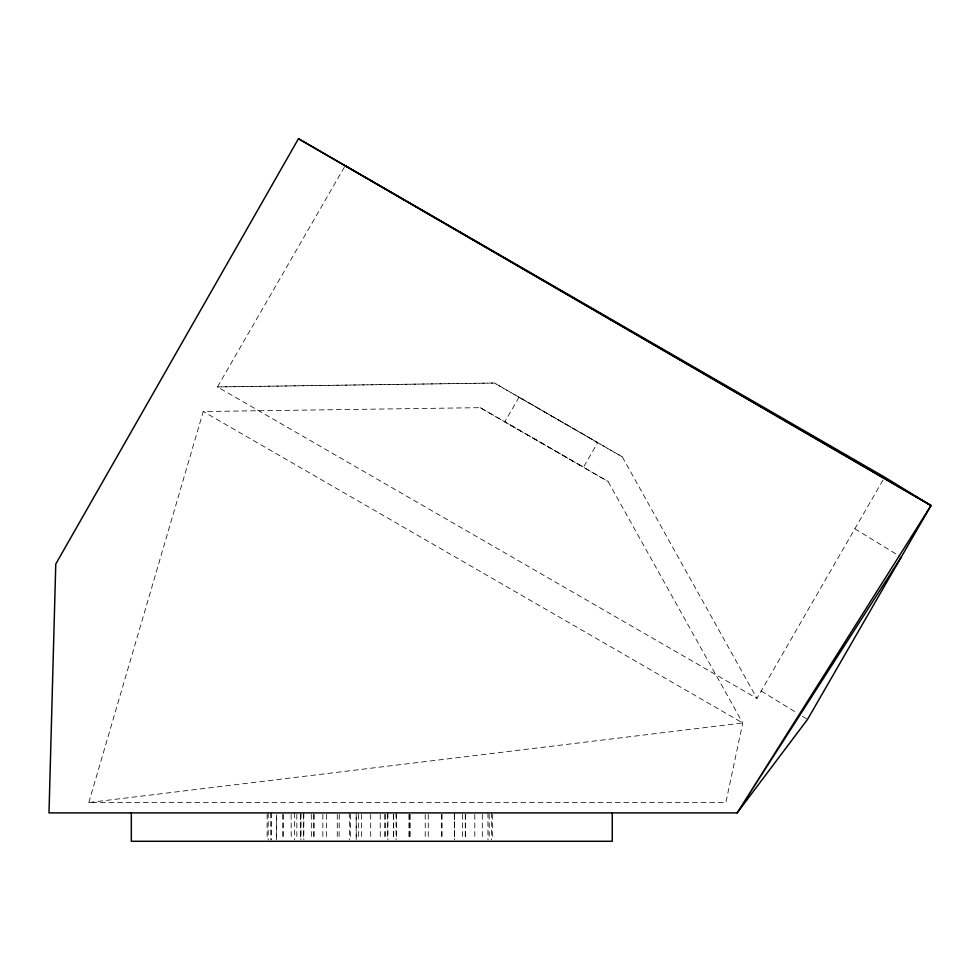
<?xml version="1.0" encoding="UTF-8"?>
<svg xmlns="http://www.w3.org/2000/svg" width="980" height="980" viewBox="0 0 980 980"><rect width="100%" height="100%" fill="white"/><g stroke="black" fill="none" stroke-linecap="round" stroke-linejoin="round"><path stroke-width="0.73" stroke-dasharray="4.9 3.68" d="M88.788 802.534L203.252 411.514L480.225 407.668L608.066 481.474L742.742 722.983L725.849 802.534L88.788 802.534L742.742 722.983L203.252 411.514M344.421 167.004L217.45 386.929L756.94 698.409L883.139 479.808M480.225 407.668L608.066 481.474M622.288 456.839L494.447 383.033L217.45 386.929L494.447 383.033L622.288 456.839L756.94 698.409M854.866 528.784L899.91 556.383M761.191 691.035L797.218 713.109M802.375 716.258L807.52 719.418M492.683 814.392L492.683 839.787M491.507 812.898L491.507 839.787M489.179 814.392L489.179 839.787M487.966 812.898L487.966 839.787M482.307 814.392L482.307 839.787M474.798 814.392L474.798 839.787M465.488 814.392L465.488 839.787M465.267 814.392L465.267 839.787M462.536 814.392L462.45 839.787M454.61 814.392L454.61 839.787M454.463 812.898L454.463 839.787M454.377 814.392L454.377 839.787M441.968 814.392L441.968 839.787M441.747 814.392L441.747 839.787M428.26 814.392L428.26 839.787M425.21 814.392L425.21 839.787M409.983 814.392L409.983 839.787M409.836 814.392L409.836 839.787M409.456 814.392L409.456 839.787M408.917 814.392L408.917 839.787M396.582 814.392L396.582 839.787M396.055 812.898L396.055 839.787M393.691 814.392L393.691 839.787M393.531 814.392L393.531 839.787M387.896 812.898L387.896 839.787M387.676 814.392L387.676 839.787M385.507 814.392L385.507 839.787M384.699 814.392L384.699 839.787M380.203 814.392L380.289 839.787M370.685 814.392L370.685 839.787M361.645 814.392L361.645 839.787M358.656 814.392L358.656 839.787M356.218 814.392L356.218 839.787L356.144 812.898M350.362 814.392L350.362 839.787M349.296 812.898L349.444 839.787M339.239 814.392L339.08 839.787M337.279 814.392L337.279 839.787M326.524 814.392L326.524 839.787M322.861 814.392L322.861 839.787M314.102 814.392L314.102 839.787M313.723 814.392L313.723 839.787M311.285 814.392L311.407 839.787M303.825 812.898L303.825 839.787M303.518 814.392L303.518 839.787M300.934 812.898L300.934 839.787M300.786 814.392L300.786 839.787M300.627 814.392L300.627 839.787M296.818 814.392L296.891 839.787M294.38 812.898L294.38 839.787M291.109 814.392L291.256 839.787M283.11 814.392L283.11 839.787M282.963 814.392L282.963 839.787M271.313 812.898L271.387 839.787M270.774 812.898L270.774 839.787M268.165 812.898L268.189 839.787M267.124 814.392L267.124 839.787M519.057 397.182L504.872 421.768L583.529 467.178L597.726 442.605L519.057 397.182M276.446 839.787L276.446 814.392L276.311 839.787"/><path stroke-width="1.47" d="M298.471 138.719L55.774 564.002L49 812.898L737.156 812.898L807.52 719.418L931 505.545L884.67 477.162L298.471 138.719L931 505.545L737.156 812.898L901.196 557.167M345.18 165.681L931 505.545M612.255 812.898L612.255 841.281L131.32 841.281L131.32 812.898"/></g></svg>
